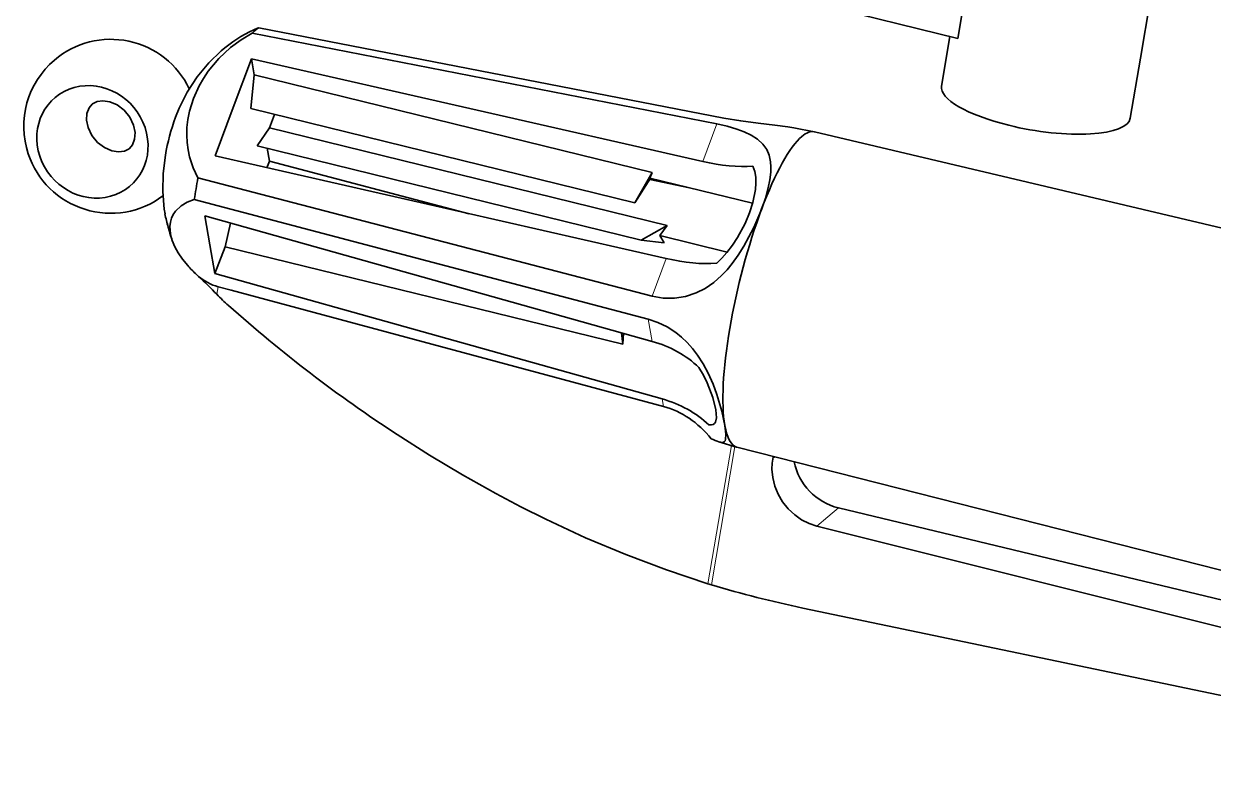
# Model space of a CAD drawing. Extents: x 291 to 1058, y 103 to 772.
# Drawn here: x 862.92 to 903.93, y 256.11 to 282.02 of the extents above; entities that cross this region are included whole.
import ezdxf

# ---------------------------------------------------------------- set-up
doc = ezdxf.new("R2010")
doc.units = 0

msp = doc.modelspace()

# ---------------------------------------------------------------- linework, layer by layer
at = {"color": 7, "lineweight": 35, "ltscale": 0.050189}
for p, q in [((895.456, 283.496), (895.119, 281.517)), ((901.421, 280.836), (901.758, 282.815))]:
    msp.add_line(p, q, dxfattribs=at)
at = {"color": 7, "lineweight": 35, "ltscale": 0.122754}
msp.add_line((890.351, 282.688), (895.119, 281.517), dxfattribs=at)
at = {"color": 7, "lineweight": 35, "ltscale": 0.407915}
msp.add_line((870.801, 281.696), (886.815, 278.568), dxfattribs=at)
at = {"color": 7, "lineweight": 35, "ltscale": 0.408201}
msp.add_line((871.025, 281.886), (887.053, 278.77), dxfattribs=at)
at = {"color": 7, "lineweight": 35, "ltscale": 0.04342}
msp.add_line((894.853, 281.583), (894.561, 279.87), dxfattribs=at)
at = {"color": 7, "lineweight": 35, "ltscale": 0.044678}
for q in [(870.776, 280.809), (869.521, 277.463)]:
    msp.add_line((870.148, 279.136), q, dxfattribs=at)
at = {"color": 7, "lineweight": 35, "ltscale": 0.013917}
msp.add_line((870.872, 280.261), (870.776, 280.809), dxfattribs=at)
at = {"color": 7, "lineweight": 35, "ltscale": 0.398769}
for p, q in [((886.329, 277.272), (870.776, 280.809)), ((885.074, 273.925), (869.521, 277.463))]:
    msp.add_line(p, q, dxfattribs=at)
at = {"color": 7, "lineweight": 35, "ltscale": 0.052579}
msp.add_line((901.421, 280.836), (901.067, 278.762), dxfattribs=at)
at = {"color": 7, "lineweight": 35, "ltscale": 0.02926}
msp.add_line((870.75, 279.097), (870.872, 280.261), dxfattribs=at)
at = {"color": 7, "lineweight": 35, "ltscale": 0.352939}
for p, q in [((870.872, 280.261), (884.582, 276.896)), ((869.862, 274.334), (883.573, 270.969))]:
    msp.add_line(p, q, dxfattribs=at)
at = {"color": 7, "lineweight": 35, "ltscale": 0.340767}
msp.add_line((883.987, 275.848), (870.75, 279.097), dxfattribs=at)
at = {"color": 7, "lineweight": 35, "ltscale": 0.01245}
msp.add_line((871.397, 278.429), (871.572, 278.895), dxfattribs=at)
at = {"color": 7, "lineweight": 35, "ltscale": 0.018657}
msp.add_line((871.397, 278.429), (870.974, 277.814), dxfattribs=at)
at = {"color": 7, "lineweight": 35, "ltscale": 0.352938}
msp.add_line((871.397, 278.429), (885.108, 275.063), dxfattribs=at)
at = {"color": 7, "lineweight": 13, "ltscale": 0.034606}
for p, q in [((886.329, 277.272), (886.815, 278.568)), ((885.074, 273.925), (884.589, 272.629))]:
    msp.add_line(p, q, dxfattribs=at)
at = {"color": 7, "lineweight": 35, "ltscale": 0.0179}
msp.add_line((889.465, 278.437), (890.168, 278.301), dxfattribs=at)
at = {"color": 7, "lineweight": 35}
for p, q in [((890.18, 278.299), (922.206, 270.726)), ((887.51, 267.422), (919.403, 259.305)), ((914.393, 259.707), (891.007, 265.331)), ((913.693, 258.834), (890.268, 264.702)), ((889.786, 261.875), (917.389, 256.11))]:
    msp.add_line(p, q, dxfattribs=at)
at = {"color": 7, "lineweight": 35, "ltscale": 0.340768}
msp.add_line((884.212, 274.565), (870.974, 277.814), dxfattribs=at)
at = {"color": 7, "lineweight": 35, "ltscale": 0.011313}
msp.add_line((871.314, 277.731), (871.392, 277.285), dxfattribs=at)
at = {"color": 7, "lineweight": 35, "ltscale": 0.006096}
msp.add_line((871.306, 277.057), (871.392, 277.285), dxfattribs=at)
at = {"color": 7, "lineweight": 35, "ltscale": 0.178188}
msp.add_line((878.284, 275.47), (871.392, 277.285), dxfattribs=at)
at = {"color": 7, "lineweight": 35, "ltscale": 0.030123}
msp.add_line((884.582, 276.896), (883.987, 275.848), dxfattribs=at)
at = {"color": 7, "lineweight": 35, "ltscale": 0.005193}
msp.add_line((884.582, 276.896), (884.507, 276.702), dxfattribs=at)
at = {"color": 7, "lineweight": 35, "ltscale": 0.404508}
msp.add_line((868.93, 276.705), (884.589, 272.629), dxfattribs=at)
at = {"color": 7, "lineweight": 35, "ltscale": 0.025212}
msp.add_line((884.534, 276.695), (883.987, 275.848), dxfattribs=at)
at = {"color": 7, "lineweight": 35, "ltscale": 0.091197}
msp.add_line((884.507, 276.702), (888.05, 275.832), dxfattribs=at)
at = {"color": 7, "lineweight": 35, "ltscale": 0.033439}
msp.add_line((885.818, 276.38), (884.509, 276.657), dxfattribs=at)
at = {"color": 7, "lineweight": 35, "ltscale": 0.40461}
msp.add_line((868.803, 275.96), (884.454, 271.838), dxfattribs=at)
at = {"color": 7, "lineweight": 35, "ltscale": 0.025181}
for q in [(869.169, 275.394), (869.515, 273.41)]:
    msp.add_line((869.342, 274.402), q, dxfattribs=at)
at = {"color": 7, "lineweight": 35, "ltscale": 0.400362}
msp.add_line((884.588, 271.069), (869.169, 275.394), dxfattribs=at)
at = {"color": 7, "lineweight": 35, "ltscale": 0.020847}
msp.add_line((870.048, 275.147), (869.862, 274.334), dxfattribs=at)
at = {"color": 7, "lineweight": 35, "ltscale": 0.025636}
msp.add_line((885.108, 275.063), (884.212, 274.565), dxfattribs=at)
at = {"color": 7, "lineweight": 35, "ltscale": 0.010725}
msp.add_line((885.108, 275.063), (884.854, 274.717), dxfattribs=at)
at = {"color": 7, "lineweight": 35, "ltscale": 0.05967}
msp.add_line((884.854, 274.717), (887.172, 274.148), dxfattribs=at)
at = {"color": 7, "lineweight": 35, "ltscale": 0.007308}
msp.add_line((885.006, 274.468), (884.854, 274.717), dxfattribs=at)
at = {"color": 7, "lineweight": 35, "ltscale": 0.024692}
msp.add_line((869.862, 274.334), (869.515, 273.41), dxfattribs=at)
at = {"color": 7, "lineweight": 35, "ltscale": 0.020014}
msp.add_line((885.006, 274.468), (884.212, 274.565), dxfattribs=at)
at = {"color": 7, "lineweight": 35, "ltscale": 0.002353}
msp.add_line((868.95, 273.31), (868.88, 273.372), dxfattribs=at)
at = {"color": 7, "lineweight": 35, "ltscale": 0.40036}
msp.add_line((884.935, 269.085), (869.515, 273.41), dxfattribs=at)
at = {"color": 7, "lineweight": 13, "ltscale": 0.006562}
msp.add_line((869.623, 272.952), (869.579, 272.693), dxfattribs=at)
at = {"color": 7, "lineweight": 35, "ltscale": 0.011538}
msp.add_line((869.623, 272.952), (870.069, 272.832), dxfattribs=at)
at = {"color": 7, "lineweight": 35, "ltscale": 0.386026}
msp.add_line((870.069, 272.832), (884.981, 268.823), dxfattribs=at)
at = {"color": 7, "lineweight": 13, "ltscale": 0.019504}
msp.add_line((884.588, 271.069), (884.454, 271.838), dxfattribs=at)
at = {"color": 7, "lineweight": 35, "ltscale": 0.010035}
msp.add_line((883.573, 270.969), (883.525, 271.368), dxfattribs=at)
at = {"color": 7, "lineweight": 35, "ltscale": 0.009472}
msp.add_line((883.573, 270.969), (883.598, 271.347), dxfattribs=at)
at = {"color": 7, "lineweight": 13, "ltscale": 0.006652}
msp.add_line((884.935, 269.085), (884.981, 268.823), dxfattribs=at)
at = {"color": 7, "lineweight": 13, "ltscale": 0.120854}
msp.add_line((887.317, 267.479), (886.505, 262.714), dxfattribs=at)
at = {"color": 7, "lineweight": 13, "ltscale": 0.120872}
msp.add_line((887.439, 267.442), (886.627, 262.676), dxfattribs=at)
at = {"color": 7, "lineweight": 35, "ltscale": 0.015861}
msp.add_line((886.89, 267.607), (887.498, 267.425), dxfattribs=at)
at = {"color": 7, "lineweight": 35, "ltscale": 0.000783094}
msp.add_line((888.763, 267.103), (888.756, 267.072), dxfattribs=at)
at = {"color": 7, "lineweight": 13, "ltscale": 0.012134}
msp.add_line((890.637, 265.016), (891.007, 265.331), dxfattribs=at)
at = {"color": 7, "lineweight": 13, "ltscale": 0.012135}
msp.add_line((890.637, 265.016), (890.268, 264.702), dxfattribs=at)
at = {"color": 7, "lineweight": 35, "ltscale": 0.00319}
msp.add_line((886.627, 262.676), (886.505, 262.714), dxfattribs=at)
at = {"color": 7, "lineweight": 35}
for points in [[(870.801, 281.696), (870.418, 281.471), (870.053, 281.205), (869.645, 280.827), (869.283, 280.392), (869.115, 280.14), (868.966, 279.877), (868.775, 279.448)], [(869.732, 281.091), (869.303, 280.68), (868.904, 280.197), (868.558, 279.661), (868.285, 279.112), (868.158, 278.798)], [(865.144, 278.441), (865.091, 278.7), (865.104, 278.933), (865.173, 279.121), (865.277, 279.248)], [(866.706, 278.531), (866.578, 278.798), (866.384, 279.039), (866.145, 279.221), (865.895, 279.33), (865.655, 279.368), (865.455, 279.342), (865.29, 279.258), (865.277, 279.248)], [(868.93, 276.705), (868.762, 277.054), (868.638, 277.432), (868.587, 277.674), (868.555, 277.926), (868.543, 278.18), (868.551, 278.44), (868.584, 278.723), (868.64, 279.007), (868.775, 279.448)], [(865.144, 278.441), (865.271, 278.174), (865.466, 277.933), (865.705, 277.751), (865.955, 277.642), (866.195, 277.604), (866.395, 277.63), (866.56, 277.714), (866.573, 277.724)], [(866.706, 278.531), (866.759, 278.272), (866.746, 278.039), (866.677, 277.852), (866.573, 277.724)], [(886.815, 278.568), (887.169, 278.489), (887.506, 278.39), (887.762, 278.293), (887.996, 278.181), (888.221, 278.037), (888.403, 277.869), (888.534, 277.688), (888.622, 277.486), (888.671, 277.265), (888.683, 277.088), (888.678, 276.903), (888.646, 276.641), (888.59, 276.368), (888.49, 276.008), (888.362, 275.638)], [(887.053, 278.77), (887.643, 278.671), (888.24, 278.594), (888.819, 278.529), (889.26, 278.472), (889.465, 278.437)], [(867.805, 277.488), (867.728, 276.859), (867.714, 276.243), (867.768, 275.624), (867.793, 275.468)], [(888.062, 277.107), (888.122, 276.925), (888.156, 276.732), (888.164, 276.524), (888.148, 276.307), (888.059, 275.864), (887.941, 275.503)], [(868.803, 275.96), (868.559, 275.867), (868.351, 275.744), (868.152, 275.555), (868.077, 275.444), (868.02, 275.323), (867.981, 275.183), (867.963, 275.034), (867.981, 274.784)], [(884.589, 272.629), (884.969, 272.562), (885.354, 272.557), (885.735, 272.616), (886.102, 272.739), (886.415, 272.899), (886.708, 273.102), (886.979, 273.341), (887.167, 273.539), (887.342, 273.751), (887.557, 274.046), (887.752, 274.355), (888.09, 274.995), (888.362, 275.638)], [(886.807, 273.76), (886.989, 273.94), (887.158, 274.132), (887.351, 274.385), (887.524, 274.649), (887.788, 275.14), (887.941, 275.503)], [(868.576, 273.686), (868.401, 273.9), (868.25, 274.119), (868.132, 274.334), (868.043, 274.548)], [(884.454, 271.838), (884.786, 271.726), (885.104, 271.571), (885.403, 271.375), (885.602, 271.214), (885.788, 271.037), (885.977, 270.825), (886.149, 270.6), (886.349, 270.29), (886.52, 269.971), (886.685, 269.598), (886.818, 269.234), (886.986, 268.66), (887.091, 268.174)], [(886.196, 270.173), (886.351, 269.906), (886.481, 269.64), (886.674, 269.137), (886.784, 268.706)], [(886.543, 268.189), (886.624, 268.191), (886.689, 268.207), (886.739, 268.24), (886.774, 268.288), (886.806, 268.433), (886.784, 268.706)], [(886.89, 267.607), (887.023, 267.588), (887.068, 267.604), (887.1, 267.636), (887.12, 267.686), (887.13, 267.867), (887.091, 268.174)], [(875.794, 267.857), (876.912, 267.145), (878.047, 266.466), (879.199, 265.821), (880.056, 265.369), (880.922, 264.936), (882.293, 264.301), (883.681, 263.717), (885.086, 263.187), (886.505, 262.714)], [(888.756, 267.072), (888.726, 266.873), (888.717, 266.669), (888.743, 266.372), (888.814, 266.078), (888.928, 265.796), (889.083, 265.532), (889.276, 265.293), (889.501, 265.084), (889.739, 264.92), (889.997, 264.791), (890.268, 264.702)]]:
    msp.add_lwpolyline(points, dxfattribs=at)
for centre, radius, start, end in [((873.025, 277.222), 5.081, 115.3075, 130.4044), ((871.722, 279.968), 2.04, 109.9855, 115.1992), ((865.925, 278.486), 3, 25.6336, 130.3802), ((865.925, 278.486), 3, 130.3805, 198.4174), ((874.942, 276.272), 7.239, 159.5775, 170.3337), ((865.925, 278.486), 3, 198.4175, 306.7833), ((871.471, 276.111), 3.734, 189.922, 193.5857), ((871.492, 276.117), 3.756, 193.5923, 200.7968), ((875.291, 277.051), 7.667, 193.7022, 199.0535), ((869.69, 275.115), 1.741, 190.9859, 199.0221), ((871.941, 276.658), 4.49, 221.4511, 227.027), ((870.12, 274.695), 1.813, 229.8057, 254.085), ((859.627, 263.177), 13.769, 43.7181, 47.3841), ((874.618, 277.523), 6.98, 223.7883, 228.3527), ((902.97, 309.384), 49.629, 228.3377, 236.7984), ((887.645, 269.867), 2.383, 244.6241, 251.5283), ((888.712, 267.472), 0.402, 276.2062, 286.579), ((891.508, 267.341), 2.073, 191.7175, 256.01), ((897.621, 299.38), 38.315, 253.3256, 258.2001)]:
    msp.add_arc(centre, radius, start, end, dxfattribs=at)
for centre, major_axis, ratio, start_param, end_param in [((870.173, 277.443), (-1.104, -4.497), 0.228163, 3.447731, 3.533192), ((870.173, 277.443), (1.104, 4.497), 0.228163, 0.220678, 0.306139), ((865.292, 277.948), (-1.296, 1.523), 0.928354, 4.302509, 10.585694), ((897.814, 279.316), (-3.253, 0.554), 0.29343, 6.283185, 7.612986), ((897.814, 279.316), (-3.253, 0.554), 0.29343, 1.329801, 3.141593), ((888.847, 272.859), (-1.335, -5.439), 0.228163, 3.447731, 4.233129), ((888.847, 272.859), (1.335, 5.439), 0.228163, 0.011566, 0.306139), ((888.847, 272.859), (1.335, 5.439), 0.228163, 0.001931, 0.011566), ((885.847, 279.288), (3.745, -1.404), 0.448959, 5.006373, 5.501766), ((870.173, 277.443), (1.104, 4.497), 0.228163, 1.791474, 1.876935), ((870.173, 277.443), (-1.104, -4.497), 0.228163, 5.018528, 5.103989), ((888.847, 272.859), (1.335, 5.439), 0.228163, 1.091537, 1.876935), ((884.593, 275.942), (3.745, -1.404), 0.448959, 5.006373, 5.501766), ((888.847, 272.859), (-1.335, -5.439), 0.228163, 5.018528, 5.803926), ((883.199, 267.758), (3.94, 0.689), 0.863931, 0.569433, 1.064826), ((883.545, 265.774), (3.94, 0.689), 0.863931, 0.569433, 1.064826), ((883.94, 263.529), (-0.668, -5.367), 0.709847, 2.548219, 3.042699), ((888.847, 272.859), (1.335, 5.439), 0.228163, 2.662333, 3.130083), ((888.847, 272.859), (1.335, 5.439), 0.228163, 3.130083, 3.13966)]:
    msp.add_ellipse(centre, major_axis=major_axis, ratio=ratio, start_param=start_param, end_param=end_param, dxfattribs=at)

doc.saveas('drawing.dxf')
